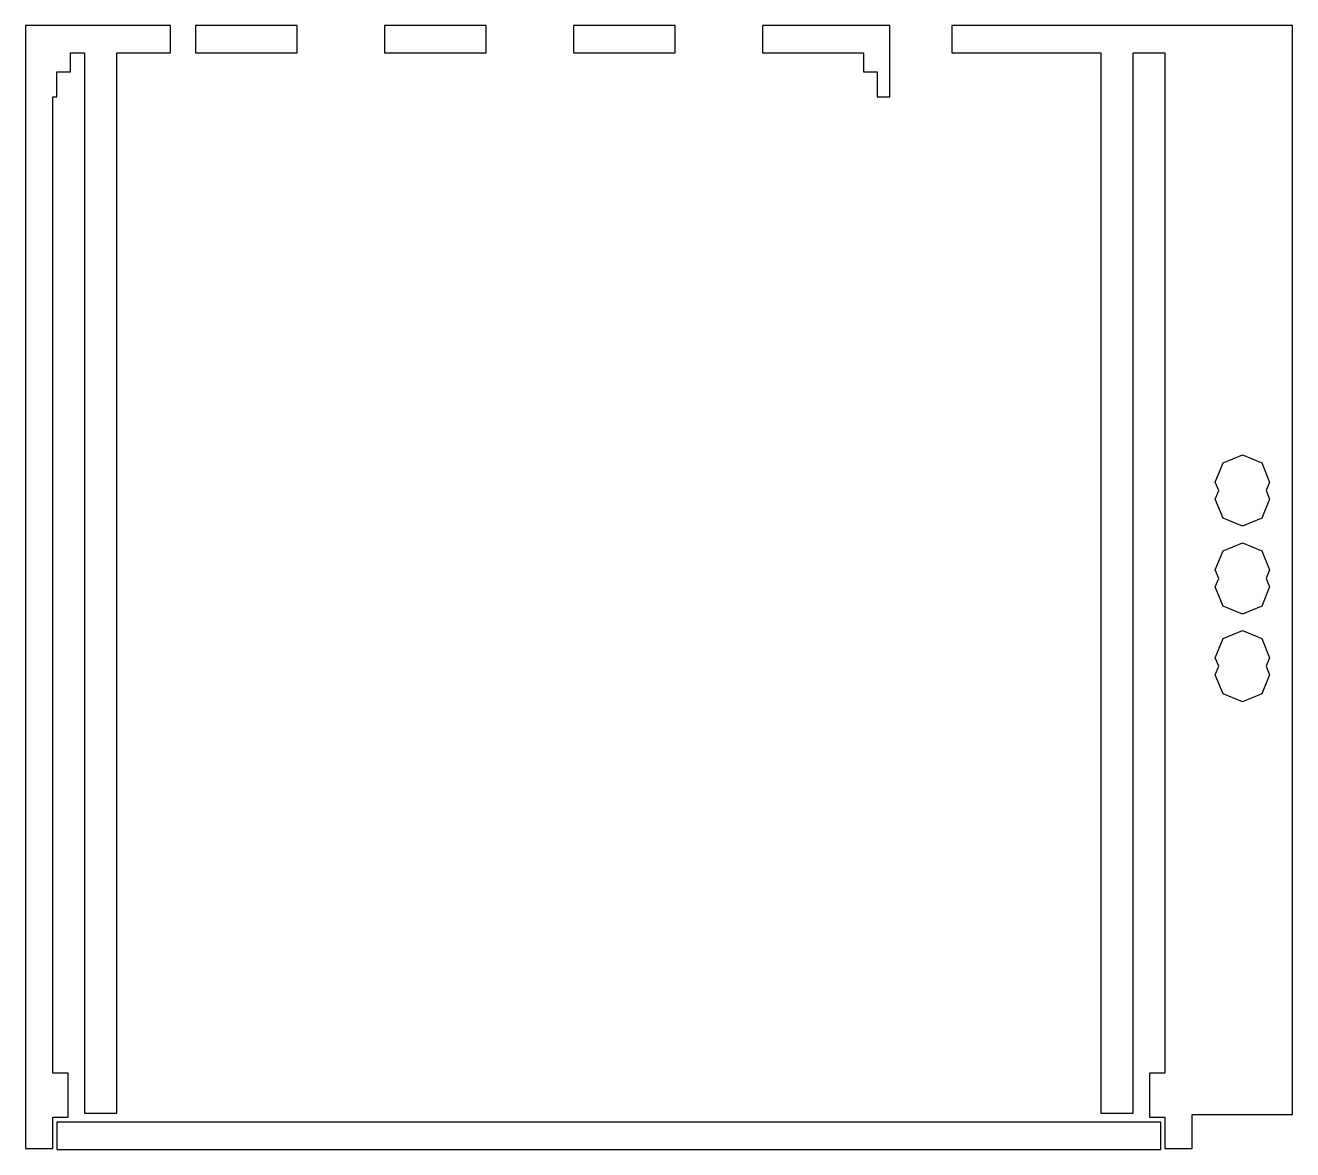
# Model space of a CAD drawing. Header units: metres. Extents: x -8 to 93, y -90 to 0.
import ezdxf

# ---------------------------------------------------------------- set-up
doc = ezdxf.new("R2010")
doc.units = ezdxf.units.M

msp = doc.modelspace()

# ---------------------------------------------------------------- linework, layer by layer
for p, q in [((3.56876, 0), (-8, 0)), ((-8, 0), (-8, -89.5)), ((3.56876, -2.2), (3.56876, 0)), ((13.6545, 0), (5.56728, 0)), ((5.56728, 0), (5.56728, -2.2)), ((13.6545, -2.2), (13.6545, 0)), ((28.7194, 0), (20.6321, 0)), ((20.6321, 0), (20.6321, -2.2)), ((28.7194, -2.2), (28.7194, 0)), ((43.7842, 0), (35.697, 0)), ((35.697, 0), (35.697, -2.2)), ((43.7842, -2.2), (43.7842, 0)), ((60.9, 0), (50.7618, 0)), ((50.7618, 0), (50.7618, -2.2)), ((60.9, -5.7), (60.9, 0)), ((93, 0), (65.8267, 0)), ((65.8267, 0), (65.8267, -2.2)), ((93, -86.8), (93, 0)), ((-4.39999, -3.7), (-4.39999, -2.2)), ((-4.39999, -2.2), (-3.28525, -2.2)), ((-3.28525, -2.2), (-3.28525, -86.7)), ((-0.71474, -86.7), (-0.71474, -2.2)), ((-0.71474, -2.2), (3.56876, -2.2)), ((5.56728, -2.2), (13.6545, -2.2)), ((20.6321, -2.2), (28.7194, -2.2)), ((35.697, -2.2), (43.7842, -2.2)), ((50.7618, -2.2), (58.8, -2.2)), ((58.8, -2.2), (58.8, -3.7)), ((65.8267, -2.2), (77.7147, -2.2)), ((77.7147, -2.2), (77.7147, -86.7)), ((80.2853, -86.7), (80.2853, -2.2)), ((80.2853, -2.2), (82.8, -2.2)), ((82.8, -2.2), (82.8, -83.5)), ((-5.5, -5.7), (-5.5, -3.7)), ((-5.5, -3.7), (-4.39999, -3.7)), ((58.8, -3.7), (59.9, -3.7)), ((59.9, -3.7), (59.9, -5.7)), ((-5.8, -83.5), (-5.8, -5.7)), ((-5.8, -5.7), (-5.5, -5.7)), ((59.9, -5.7), (60.9, -5.7)), ((87.4693, -34.8693), (89, -34.2352)), ((89, -34.2352), (90.5307, -34.8693)), ((86.8352, -36.4), (87.4693, -34.8693)), ((90.5307, -34.8693), (91.1648, -36.4)), ((87.1148, -37.075), (86.8352, -36.4)), ((86.8352, -37.75), (87.1148, -37.075)), ((91.1648, -36.4), (90.8852, -37.075)), ((90.8852, -37.075), (91.1648, -37.75)), ((87.4693, -39.2807), (86.8352, -37.75)), ((91.1648, -37.75), (90.5307, -39.2807)), ((89, -39.9148), (87.4693, -39.2807)), ((90.5307, -39.2807), (89, -39.9148)), ((87.4693, -41.8693), (89, -41.2352)), ((89, -41.2352), (90.5307, -41.8693)), ((86.8352, -43.4), (87.4693, -41.8693)), ((90.5307, -41.8693), (91.1648, -43.4)), ((87.1148, -44.075), (86.8352, -43.4)), ((91.1648, -43.4), (90.8852, -44.075)), ((86.8352, -44.75), (87.1148, -44.075)), ((90.8852, -44.075), (91.1648, -44.75)), ((87.4693, -46.2807), (86.8352, -44.75)), ((91.1648, -44.75), (90.5307, -46.2807)), ((89, -46.9148), (87.4693, -46.2807)), ((90.5307, -46.2807), (89, -46.9148)), ((87.4693, -48.8693), (89, -48.2352)), ((89, -48.2352), (90.5307, -48.8693)), ((86.8352, -50.4), (87.4693, -48.8693)), ((90.5307, -48.8693), (91.1648, -50.4)), ((87.1148, -51.075), (86.8352, -50.4)), ((91.1648, -50.4), (90.8852, -51.075)), ((86.8352, -51.75), (87.1148, -51.075)), ((90.8852, -51.075), (91.1648, -51.75)), ((87.4693, -53.2807), (86.8352, -51.75)), ((91.1648, -51.75), (90.5307, -53.2807)), ((89, -53.9148), (87.4693, -53.2807)), ((90.5307, -53.2807), (89, -53.9148)), ((-4.60001, -83.5), (-5.8, -83.5)), ((-4.60001, -87), (-4.60001, -83.5)), ((82.8, -83.5), (81.6, -83.5)), ((81.6, -83.5), (81.6, -87)), ((-3.28525, -86.7), (-0.71474, -86.7)), ((77.7147, -86.7), (80.2853, -86.7)), ((85, -89.5), (85, -86.8)), ((85, -86.8), (93, -86.8)), ((-5.8, -89.5), (-5.8, -87)), ((-5.8, -87), (-4.60001, -87)), ((82.5, -87.4), (-5.5, -87.4)), ((-5.5, -87.4), (-5.5, -89.6)), ((81.6, -87), (82.8, -87)), ((82.5, -89.6), (82.5, -87.4)), ((82.8, -87), (82.8, -89.5)), ((-8, -89.5), (-5.8, -89.5)), ((-5.5, -89.6), (82.5, -89.6)), ((82.8, -89.5), (85, -89.5))]:
    msp.add_line(p, q)

doc.saveas('drawing.dxf')
